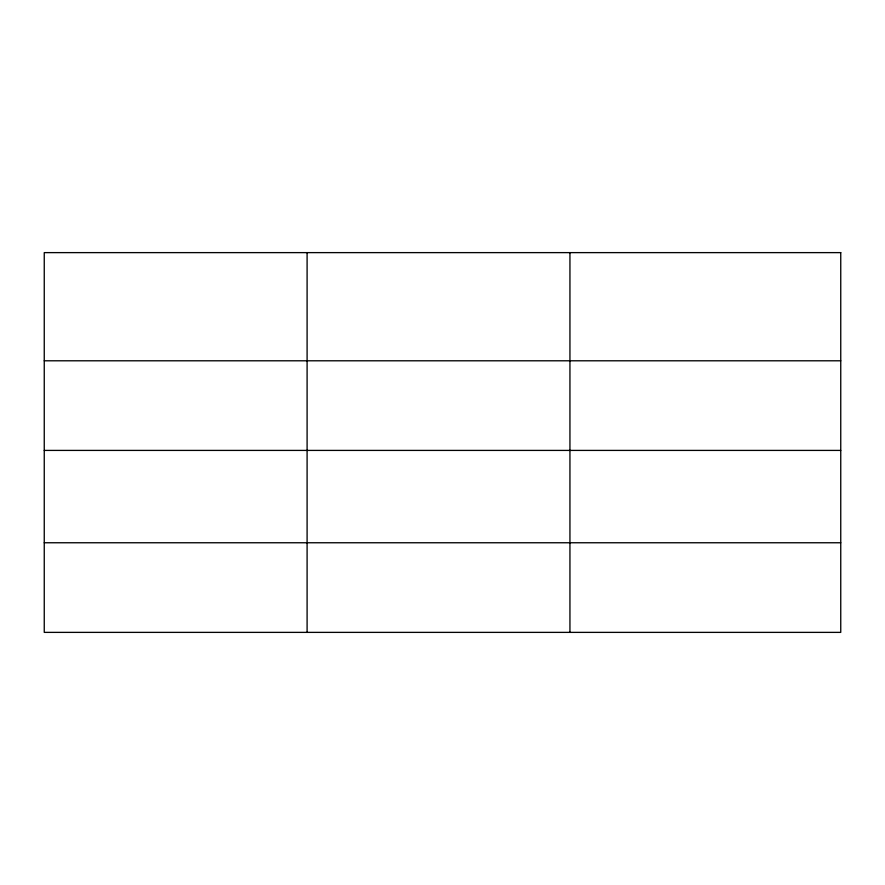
<?xml version="1.0" encoding="UTF-8"?>
<svg xmlns="http://www.w3.org/2000/svg" width="885" height="885" viewBox="0 0 885 885"><rect width="100%" height="100%" fill="white"/><g stroke="black" fill="none" stroke-linecap="round" stroke-linejoin="round"><path stroke-width="1.33" d="M44.25 360.792L840.75 360.792M44.25 450.41L840.75 450.41M44.25 542.759L840.75 542.759M569.94 252.623L569.94 632.377M307.095 252.623L307.095 632.377M840.75 252.623L44.25 252.623L44.25 632.377L840.75 632.377L840.75 252.623"/></g></svg>
